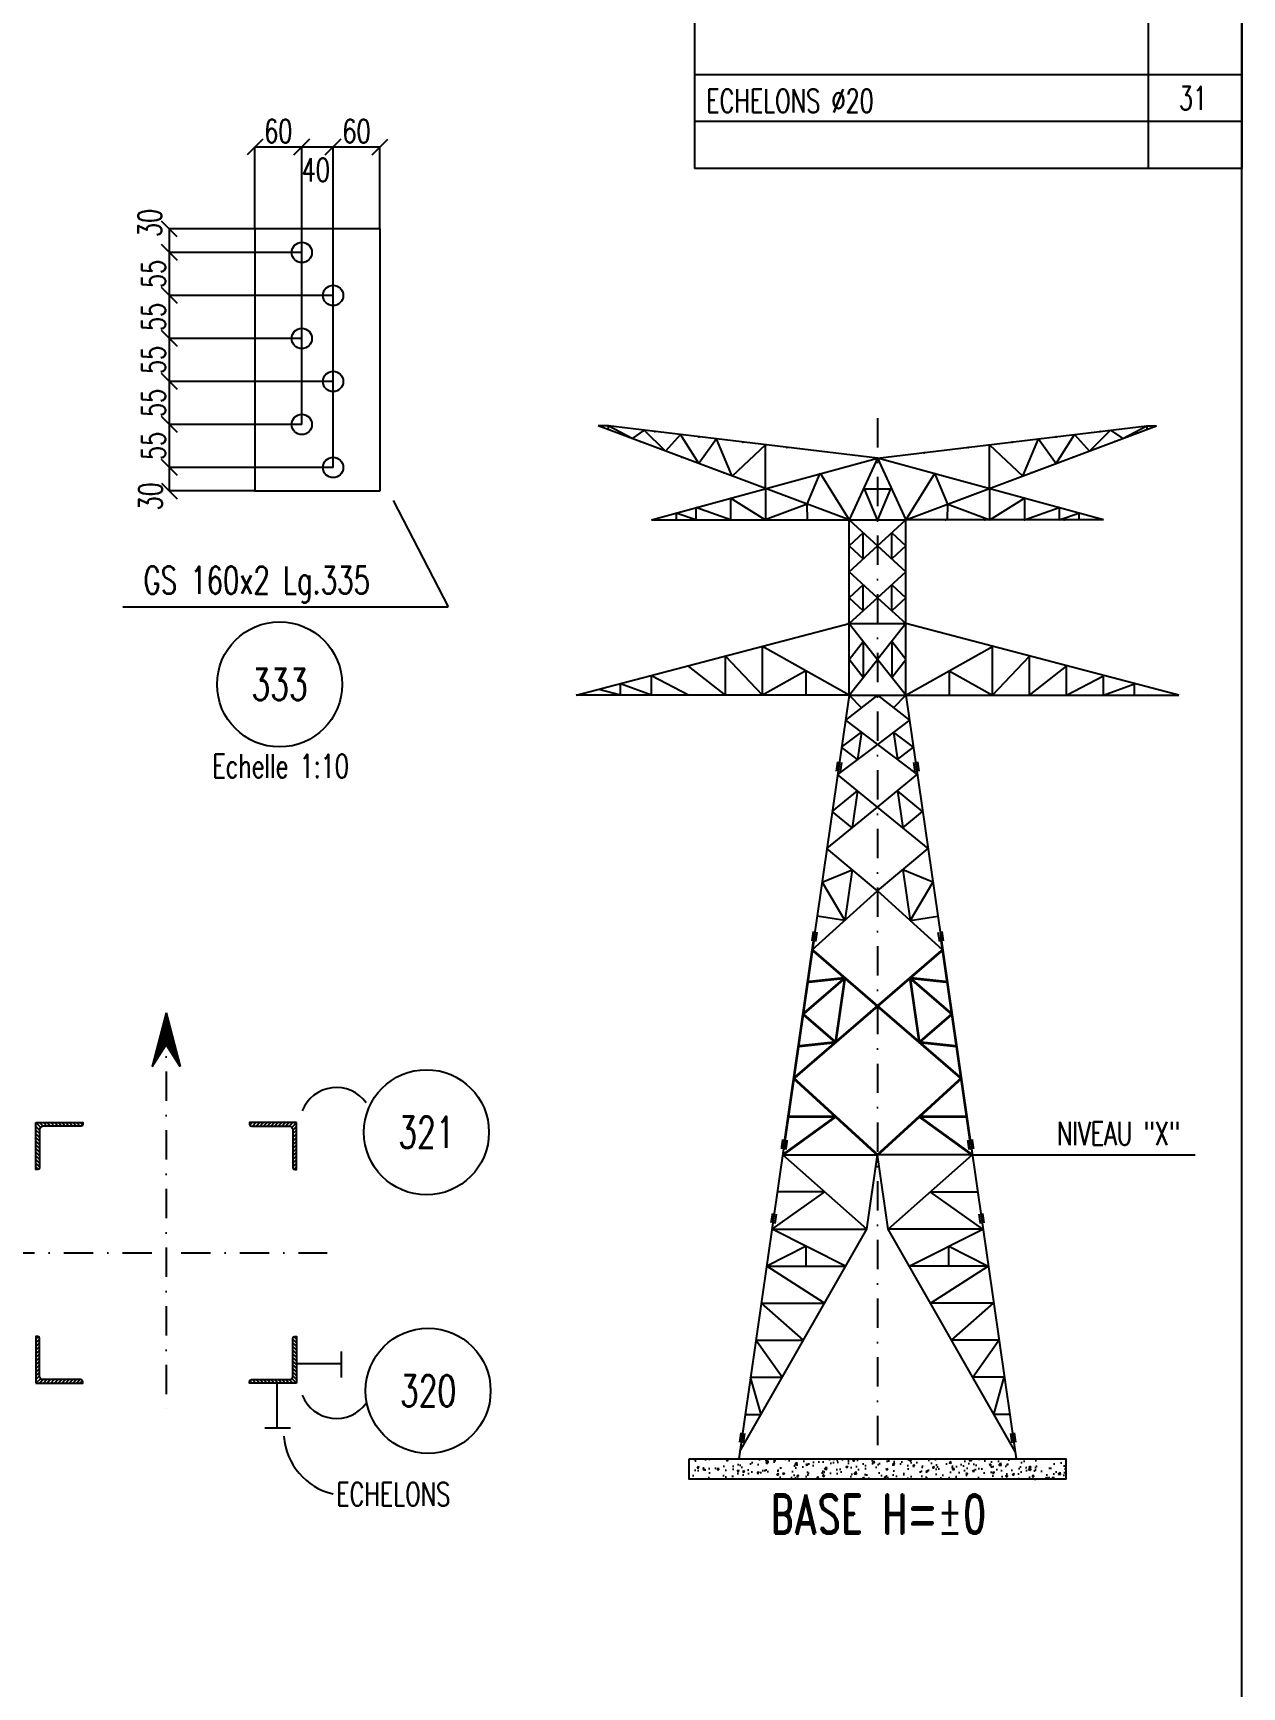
# Model space of a CAD drawing. Extents: x 142141 to 158361, y -119247 to -107767.
# Drawn here: x 155269 to 158361, y -116094 to -111864 of the extents above; entities that cross this region are included whole.
import ezdxf
from ezdxf.enums import TextEntityAlignment as Align

# ---------------------------------------------------------------- set-up
doc = ezdxf.new("R2010")
doc.units = 0
doc.header["$LTSCALE"] = 150
doc.header["$MEASUREMENT"] = 0
doc.linetypes.add('DASHDOT', pattern=[1, 0.5, -0.25, 0, -0.25])
doc.layers.get('0').update_dxf_attribs({"linetype": 'CONTINUOUS'})
for name, color, linetype in [('BOLLINI_1', 7, 'CONTINUOUS'), ('FORI', 2, 'CONTINUOUS'), ('LINEE_PIASTRE', 2, 'CONTINUOUS'), ('LM', 7, 'CONTINUOUS'), ('LP', 3, 'CONTINUOUS'), ('LS', 7, 'CONTINUOUS'), ('MZ', 6, 'DASHDOT'), ('PIASTRE', 5, 'CONTINUOUS')]:
    doc.layers.add(name, color=color, linetype=linetype)
doc.styles.add('QUOTE', font='ROMANS8.SHX', dxfattribs={"width": 0.7})
doc.styles.add('RD', font='ROMAND8.SHX', dxfattribs={"width": 0.7})
doc.styles.add('RQL', font='ROMANS8.SHX', dxfattribs={"width": 0.7})
doc.styles.add('RS', font='ROMANS8.shx', dxfattribs={"width": 0.7})
doc.styles.get("Standard").update_dxf_attribs({"font": 'ROMANS8.SHX', "width": 0.7})
doc.dimstyles.new('TRATTO', dxfattribs={"dimscale": 0, "dimtxt": 60, "dimasz": 40, "dimexe": 0, "dimexo": 0, "dimgap": 10, "dimtad": 1, "dimrnd": 0.5, "dimdsep": 46, "dimtxsty": 'RS', "dimblk1": 'OBLIQUE', "dimblk2": 'OBLIQUE', "dimsah": 1, "dimcen": 0.09, "dimclrd": 2, "dimclre": 2, "dimclrt": 7, "dimadec": 0, "dimazin": 0, "dimtfac": 1, "dimtix": 1, "dimtmove": 2, "dimatfit": 3, "dimfxl": 1, "dimtolj": 1, "dimtzin": 0, "dimarcsym": 0})

# ---------------------------------------------------------------- blocks, each defined once
blk = doc.blocks.new('*X18')
at = {"color": 0}
for p, q in [((117084.5, -38783), (117089.4, -38778.2)), ((117084.5, -38790.1), (117091.5, -38783.1)), ((117084.5, -38797.2), (117091.5, -38790.2)), ((117084.5, -38804.3), (117091.5, -38797.3)), ((117084.5, -38811.3), (117091.5, -38804.3)), ((117084.5, -38818.4), (117091.5, -38811.4)), ((117084.5, -38825.5), (117091.5, -38818.5)), ((117084.5, -38832.5), (117091.5, -38825.5)), ((117084.5, -38839.6), (117091.5, -38832.6)), ((117084.5, -38846.7), (117091.5, -38839.7)), ((117084.5, -38853.8), (117091.5, -38846.8)), ((117084.5, -38860.8), (117091.5, -38853.8)), ((117084.5, -38867.9), (117093.6, -38858.8)), ((117091.6, -38867.9), (117098.6, -38860.9)), ((117098.7, -38867.9), (117105.7, -38860.9)), ((117105.7, -38867.9), (117112.7, -38860.9)), ((117112.8, -38867.9), (117119.8, -38860.9)), ((117119.9, -38867.9), (117126.9, -38860.9)), ((117126.9, -38867.9), (117133.9, -38860.9)), ((117134, -38867.9), (117141, -38860.9)), ((117141.1, -38867.9), (117148.1, -38860.9)), ((117148.2, -38867.9), (117155.2, -38860.9)), ((117155.2, -38867.9), (117162.2, -38860.9)), ((117162.3, -38867.9), (117169.3, -38860.9)), ((117169.4, -38867.9), (117174.2, -38863))]:
    blk.add_line(p, q, dxfattribs=at)
blk = doc.blocks.new('xxx')
blk.add_circle((0, 0), 8)
at = {"color": 3, "style": 'RQL', "width": 0.7}
blk.add_attdef('POS', text='', height=4, dxfattribs=at).set_placement((0, 0), align=Align.MIDDLE)
at = {"style": 'RQL', "width": 0.7, "flags": 1}
for tag, p in [('POS1', (-0.39, -5.42)), ('TIPO', (-0.39, -8.66))]:
    blk.add_attdef(tag, p, '', height=2, dxfattribs=at)
blk = doc.blocks.new('MRKR_98')
blk.add_point((0, 0))
at = {"color": 7, "style": 'QUOTE', "width": 0.5, "flags": 1}
for tag, p in [('TI', (3.7, 6.8)), ('NFORI', (3.7, 5.3)), ('AUX2', (3.7, 4.9)), ('FAM', (3.7, 4.5)), ('AUX1', (3.7, 4.2)), ('COMMESSA', (3.7, 3.8)), ('SPESSORE', (3.7, 2.5)), ('SV', (3.7, 1.8)), ('QUA', (3.7, 1.1)), ('DI_S', (3.7, 6.4)), ('D_S', (3.7, 6)), ('E_S', (3.7, 5.7)), ('MD', (3.7, 3.5)), ('MP', (3.7, 3.2)), ('LARGHEZZA', (3.7, 2.8)), ('NP', (3.7, 2.1)), ('PESO', (3.7, 1.4)), ('LUN', (3.7, 0.8)), ('PROF', (3.7, 0.4)), ('POS', (3.7, 0.1))]:
    blk.add_attdef(tag, p, '', height=0.2, dxfattribs=at)
at = {"color": 7, "flags": 1}
for tag, p in [('LAV1', (5.3, 6.9)), ('LAV2', (5.3, 6.5)), ('LAV3', (5.3, 6.2)), ('LAV4', (5.3, 5.9)), ('LAV5', (5.3, 5.5)), ('LAV6', (5.3, 5.2)), ('LAV7', (5.3, 4.9)), ('LAV8', (5.3, 4.5)), ('LAV9', (5.3, 4.2)), ('LAV10', (5.3, 3.9))]:
    blk.add_attdef(tag, p, '', height=0.2, dxfattribs=at)
blk = doc.blocks.new('16')
blk.add_circle((0, 0), 1)
blk = doc.blocks.new('_OBLIQUE')
at = {"color": 0, "linetype": 'ByBlock'}
blk.add_line((-0.5, -0.5), (0.5, 0.5), dxfattribs=at)
blk = doc.blocks.new('*D173')
at = {"layer": 'LS', "color": 2, "lineweight": -2, "transparency": 16777216}
for p, q in [((155836, -112365), (155836, -112155)), ((155836, -112155), (155956, -112155)), ((155956, -112865), (155956, -112155))]:
    blk.add_line(p, q, dxfattribs=at)
at = {"layer": 'LS', "color": 2, "lineweight": -2, "transparency": 16777216, "xscale": 40, "yscale": 40, "zscale": 40, "rotation": 180}
blk.add_blockref('_OBLIQUE', (155836, -112155), dxfattribs=at)
at = {"layer": 'LS', "color": 2, "lineweight": -2, "transparency": 16777216, "xscale": 40, "yscale": 40, "zscale": 40}
blk.add_blockref('_OBLIQUE', (155956, -112155), dxfattribs=at)
at = {"layer": 'LS', "color": 7, "transparency": 16777216, "insert": (155896, -112115), "char_height": 60, "attachment_point": 5, "style": 'RS'}
blk.add_mtext('\\A1;60', dxfattribs=at)
blk = doc.blocks.new('*D174')
at = {"layer": 'LS', "color": 2, "lineweight": -2, "transparency": 16777216}
for p, q in [((155956, -112425), (155956, -112155)), ((155956, -112155), (156036, -112155)), ((156036, -112975), (156036, -112155))]:
    blk.add_line(p, q, dxfattribs=at)
at = {"layer": 'LS', "color": 2, "lineweight": -2, "transparency": 16777216, "xscale": 40, "yscale": 40, "zscale": 40, "rotation": 180}
blk.add_blockref('_OBLIQUE', (155956, -112155), dxfattribs=at)
at = {"layer": 'LS', "color": 2, "lineweight": -2, "transparency": 16777216, "xscale": 40, "yscale": 40, "zscale": 40}
blk.add_blockref('_OBLIQUE', (156036, -112155), dxfattribs=at)
at = {"layer": 'LS', "color": 7, "transparency": 16777216, "insert": (155991.8, -112213.7), "char_height": 60, "attachment_point": 5, "style": 'RS'}
blk.add_mtext('\\A1;40', dxfattribs=at)
blk = doc.blocks.new('*D175')
at = {"layer": 'LS', "color": 2, "lineweight": -2, "transparency": 16777216}
for p, q in [((156036, -112535), (156036, -112155)), ((156036, -112155), (156156, -112155)), ((156156, -112365), (156156, -112155))]:
    blk.add_line(p, q, dxfattribs=at)
at = {"layer": 'LS', "color": 2, "lineweight": -2, "transparency": 16777216, "xscale": 40, "yscale": 40, "zscale": 40, "rotation": 180}
blk.add_blockref('_OBLIQUE', (156036, -112155), dxfattribs=at)
at = {"layer": 'LS', "color": 2, "lineweight": -2, "transparency": 16777216, "xscale": 40, "yscale": 40, "zscale": 40}
blk.add_blockref('_OBLIQUE', (156156, -112155), dxfattribs=at)
at = {"layer": 'LS', "color": 7, "transparency": 16777216, "insert": (156096, -112115), "char_height": 60, "attachment_point": 5, "style": 'RS'}
blk.add_mtext('\\A1;60', dxfattribs=at)
blk = doc.blocks.new('*D176')
at = {"layer": 'LS', "color": 2, "lineweight": -2, "transparency": 16777216}
for p, q in [((156036, -112975), (155617.2, -112975)), ((155617.2, -113035), (155617.2, -112975)), ((155836, -113035), (155617.2, -113035))]:
    blk.add_line(p, q, dxfattribs=at)
at = {"layer": 'LS', "color": 2, "lineweight": -2, "transparency": 16777216, "xscale": 40, "yscale": 40, "zscale": 40}
for p, rotation in [((155617.2, -112975), 90), ((155617.2, -113035), 270)]:
    blk.add_blockref('_OBLIQUE', p, dxfattribs=dict(at, rotation=rotation))
at = {"layer": 'LS', "color": 7, "transparency": 16777216, "insert": (155569, -113048.9), "char_height": 60, "attachment_point": 5, "rotation": 90, "style": 'RS'}
blk.add_mtext('\\A1;30', dxfattribs=at)
blk = doc.blocks.new('*D177')
at = {"layer": 'LS', "color": 2, "lineweight": -2, "transparency": 16777216}
for p, q in [((155956, -112865), (155617.2, -112865)), ((155617.2, -112975), (155617.2, -112865)), ((156036, -112975), (155617.2, -112975))]:
    blk.add_line(p, q, dxfattribs=at)
at = {"layer": 'LS', "color": 2, "lineweight": -2, "transparency": 16777216, "xscale": 40, "yscale": 40, "zscale": 40}
for p, rotation in [((155617.2, -112865), 90), ((155617.2, -112975), 270)]:
    blk.add_blockref('_OBLIQUE', p, dxfattribs=dict(at, rotation=rotation))
at = {"layer": 'LS', "color": 7, "transparency": 16777216, "insert": (155577.2, -112920), "char_height": 60, "attachment_point": 5, "rotation": 90, "style": 'RS'}
blk.add_mtext('\\A1;55', dxfattribs=at)
blk = doc.blocks.new('*D178')
at = {"layer": 'LS', "color": 2, "lineweight": -2, "transparency": 16777216}
for p, q in [((156036, -112755), (155617.2, -112755)), ((155617.2, -112865), (155617.2, -112755)), ((155956, -112865), (155617.2, -112865))]:
    blk.add_line(p, q, dxfattribs=at)
at = {"layer": 'LS', "color": 2, "lineweight": -2, "transparency": 16777216, "xscale": 40, "yscale": 40, "zscale": 40}
for p, rotation in [((155617.2, -112755), 90), ((155617.2, -112865), 270)]:
    blk.add_blockref('_OBLIQUE', p, dxfattribs=dict(at, rotation=rotation))
at = {"layer": 'LS', "color": 7, "transparency": 16777216, "insert": (155577.2, -112810), "char_height": 60, "attachment_point": 5, "rotation": 90, "style": 'RS'}
blk.add_mtext('\\A1;55', dxfattribs=at)
blk = doc.blocks.new('*D179')
at = {"layer": 'LS', "color": 2, "lineweight": -2, "transparency": 16777216}
for p, q in [((155956, -112645), (155617.2, -112645)), ((155617.2, -112755), (155617.2, -112645)), ((156036, -112755), (155617.2, -112755))]:
    blk.add_line(p, q, dxfattribs=at)
at = {"layer": 'LS', "color": 2, "lineweight": -2, "transparency": 16777216, "xscale": 40, "yscale": 40, "zscale": 40}
for p, rotation in [((155617.2, -112645), 90), ((155617.2, -112755), 270)]:
    blk.add_blockref('_OBLIQUE', p, dxfattribs=dict(at, rotation=rotation))
at = {"layer": 'LS', "color": 7, "transparency": 16777216, "insert": (155577.2, -112700), "char_height": 60, "attachment_point": 5, "rotation": 90, "style": 'RS'}
blk.add_mtext('\\A1;55', dxfattribs=at)
blk = doc.blocks.new('*D180')
at = {"layer": 'LS', "color": 2, "lineweight": -2, "transparency": 16777216}
for p, q in [((156036, -112535), (155617.2, -112535)), ((155617.2, -112645), (155617.2, -112535)), ((155956, -112645), (155617.2, -112645))]:
    blk.add_line(p, q, dxfattribs=at)
at = {"layer": 'LS', "color": 2, "lineweight": -2, "transparency": 16777216, "xscale": 40, "yscale": 40, "zscale": 40}
for p, rotation in [((155617.2, -112535), 90), ((155617.2, -112645), 270)]:
    blk.add_blockref('_OBLIQUE', p, dxfattribs=dict(at, rotation=rotation))
at = {"layer": 'LS', "color": 7, "transparency": 16777216, "insert": (155577.2, -112590), "char_height": 60, "attachment_point": 5, "rotation": 90, "style": 'RS'}
blk.add_mtext('\\A1;55', dxfattribs=at)
blk = doc.blocks.new('*D181')
at = {"layer": 'LS', "color": 2, "lineweight": -2, "transparency": 16777216}
for p, q in [((155956, -112425), (155617.2, -112425)), ((155617.2, -112535), (155617.2, -112425)), ((156036, -112535), (155617.2, -112535))]:
    blk.add_line(p, q, dxfattribs=at)
at = {"layer": 'LS', "color": 2, "lineweight": -2, "transparency": 16777216, "xscale": 40, "yscale": 40, "zscale": 40}
for p, rotation in [((155617.2, -112425), 90), ((155617.2, -112535), 270)]:
    blk.add_blockref('_OBLIQUE', p, dxfattribs=dict(at, rotation=rotation))
at = {"layer": 'LS', "color": 7, "transparency": 16777216, "insert": (155577.2, -112480), "char_height": 60, "attachment_point": 5, "rotation": 90, "style": 'RS'}
blk.add_mtext('\\A1;55', dxfattribs=at)
blk = doc.blocks.new('*D182')
at = {"layer": 'LS', "color": 2, "lineweight": -2, "transparency": 16777216}
for p, q in [((155836, -112365), (155617.2, -112365)), ((155617.2, -112425), (155617.2, -112365)), ((155956, -112425), (155617.2, -112425))]:
    blk.add_line(p, q, dxfattribs=at)
at = {"layer": 'LS', "color": 2, "lineweight": -2, "transparency": 16777216, "xscale": 40, "yscale": 40, "zscale": 40}
for p, rotation in [((155617.2, -112365), 90), ((155617.2, -112425), 270)]:
    blk.add_blockref('_OBLIQUE', p, dxfattribs=dict(at, rotation=rotation))
at = {"layer": 'LS', "color": 7, "transparency": 16777216, "insert": (155567, -112349.6), "char_height": 60, "attachment_point": 5, "rotation": 90, "style": 'RS'}
blk.add_mtext('\\A1;30', dxfattribs=at)

msp = doc.modelspace()

# ---------------------------------------------------------------- hatches: boundary and pattern name
at = {"layer": 'LS'}
h = msp.add_hatch(dxfattribs=at)
h.set_pattern_fill('AR-CONC', color=3, scale=7.110105, style=0)
h.set_pattern_definition([(50, (134712.064, -120005.85), (50.997955, -4.46174), [5.33258, -58.65837]), (355, (134712.064, -120005.85), (-9.86537, 53.48165), [4.26606, -46.9267]), (100.4514, (134716.314, -120006.22), (41.13263, 49.01988), [4.532, -49.85194]), (46.1842, (134712.064, -119991.63), (75.88196, -11.76858), [7.99887, -87.98755]), (96.6356, (134718.39, -119992.61), (66.4555, 69.2608), [6.798, -74.7779]), (351.1842, (134712.064, -119991.63), (66.45545, 69.26086), [6.3991, -70.39004]), (21, (134719.174, -119995.184), (42.44072, -28.62663), [5.33258, -58.65837]), (326, (134719.174, -119995.184), (17.29998, 51.55893), [4.26606, -46.9267]), (71.4514, (134722.71, -119997.57), (59.74071, 22.93226), [4.532, -49.85194]), (37.5, (134712.064, -120005.849), (0.864579, 23.669104), [0, -46.357888, 0, -47.637706, 0, -47.10445]), (7.5, (134712.064, -120005.85), (18.704522, 28.043089), [0, -27.160603, 0, -45.291372, 0, -17.953016]), (327.5, (134696.209, -120005.849), (37.955338, -1.603675), [0, -17.775264, 0, -55.458822, 0, -73.58959]), (317.5, (134689.1, -120005.85), (41.46515, 7.11757), [0, -23.107843, 0, -36.830346, 0, -52.259275])])
h.paths.add_polyline_path([(157910.244, -115510.653), (156947.058, -115510.653), (156947.058, -115562.479), (157910.244, -115562.479)])

# ---------------------------------------------------------------- linework, layer by layer
at = {"color": 6, "ltscale": 0.01}
for p, q in [((156739.771, -112868.893), (156714.491, -112868.893)), ((157355.971, -113109.053), (156714.491, -112868.893)), ((157428.651, -112951.053), (156739.771, -112868.893)), ((156801.027, -112901.29), (156739.771, -112868.893)), ((156739.771, -112868.893), (156739.771, -112878.357)), ((156832.186, -112879.915), (156801.027, -112901.29)), ((156886.389, -112933.249), (156832.186, -112879.915)), ((156924.601, -112890.937), (156886.389, -112933.249)), ((156971.752, -112965.207), (156924.601, -112890.937)), ((157428.651, -112951.053), (158117.531, -112868.893)), ((157501.331, -113109.053), (158142.811, -112868.893)), ((157885.551, -112965.207), (157932.701, -112890.937)), ((157932.701, -112890.937), (157970.913, -112933.249)), ((157970.913, -112933.249), (158025.116, -112879.915)), ((158025.116, -112879.915), (158056.276, -112901.29)), ((158056.276, -112901.29), (158117.531, -112868.893)), ((158117.531, -112868.893), (158117.531, -112878.357)), ((158117.531, -112868.893), (158142.811, -112868.893)), ((157017.016, -112901.959), (156971.752, -112965.207)), ((157057.114, -112997.165), (157017.016, -112901.959)), ((157142.477, -112917.348), (157057.114, -112997.165)), ((157142.477, -113029.124), (157142.477, -112917.052)), ((157714.826, -113029.124), (157714.826, -112917.052)), ((157714.826, -112917.348), (157800.188, -112997.165)), ((157800.188, -112997.165), (157840.286, -112901.959)), ((157840.286, -112901.959), (157885.551, -112965.207)), ((156850.371, -113109.053), (157428.651, -112951.053)), ((157428.651, -112951.053), (157355.971, -113109.053)), ((158006.931, -113109.053), (157428.651, -112951.053)), ((157428.651, -112951.053), (157501.331, -113109.053)), ((157248.638, -113068.869), (157281.818, -112989.869)), ((157281.818, -112989.869), (157355.971, -113109.053)), ((157575.485, -112989.869), (157501.331, -113109.053)), ((157608.665, -113068.869), (157575.485, -112989.869)), ((157141.304, -113109.053), (157052.611, -113053.185)), ((157052.611, -113053.185), (157052.611, -113109.053)), ((157142.477, -113028.361), (157142.477, -113109.053)), ((157428.651, -113109.053), (157395.471, -113030.053)), ((157395.471, -113030.053), (157461.831, -113030.053)), ((157461.831, -113030.053), (157428.651, -113109.053)), ((157714.826, -113028.361), (157714.826, -113109.053)), ((157715.999, -113109.053), (157804.691, -113053.185)), ((157804.691, -113053.185), (157804.691, -113109.053)), ((156850.371, -113109.053), (157355.971, -113109.053)), ((156913.571, -113091.594), (156913.571, -113109.053)), ((156964.131, -113109.053), (156913.571, -113091.594)), ((157052.611, -113109.053), (156964.131, -113077.627)), ((156964.131, -113077.627), (156964.131, -113109.053)), ((157249.058, -113069.026), (157141.304, -113109.053)), ((157249.224, -113109.053), (157249.058, -113069.026)), ((157249.224, -113109.053), (157249.058, -113069.026)), ((157355.971, -113557.773), (157355.971, -113109.053)), ((157355.971, -113109.053), (157501.331, -113109.053)), ((157355.971, -113109.053), (157501.331, -113241.773)), ((157355.971, -113241.773), (157501.331, -113109.053)), ((157355.971, -113109.053), (157501.331, -113109.053)), ((157501.331, -113557.773), (157501.331, -113109.053)), ((158006.931, -113109.053), (157501.331, -113109.053)), ((157608.078, -113109.053), (157608.245, -113069.026)), ((157608.245, -113069.026), (157715.999, -113109.053)), ((157804.691, -113109.053), (157893.171, -113077.627)), ((157893.171, -113077.627), (157893.171, -113109.053)), ((157893.171, -113109.053), (157943.731, -113091.594)), ((157943.731, -113091.594), (157943.731, -113109.053)), ((157392.311, -113142.233), (157355.971, -113175.413)), ((157392.311, -113142.233), (157355.971, -113175.413)), ((157392.311, -113208.593), (157392.311, -113142.233)), ((157392.311, -113208.593), (157392.311, -113142.233)), ((157464.991, -113142.233), (157501.331, -113175.413)), ((157464.991, -113208.593), (157464.991, -113142.233)), ((157464.991, -113142.233), (157501.331, -113175.413)), ((157464.991, -113208.593), (157464.991, -113142.233)), ((157355.971, -113241.773), (157428.651, -113175.413)), ((157355.971, -113175.413), (157392.311, -113208.593)), ((157501.331, -113241.773), (157428.651, -113175.413)), ((157501.331, -113175.413), (157464.991, -113208.593)), ((157428.651, -113308.133), (157355.971, -113241.773)), ((157392.311, -113274.953), (157355.971, -113308.133)), ((157392.311, -113341.313), (157392.311, -113274.953)), ((157428.651, -113308.133), (157501.331, -113241.773)), ((157464.991, -113274.953), (157501.331, -113308.133)), ((157464.991, -113341.313), (157464.991, -113274.953)), ((157428.651, -113308.133), (157355.971, -113374.493)), ((157355.971, -113308.133), (157392.311, -113341.313)), ((157428.651, -113308.133), (157501.331, -113374.493)), ((157501.331, -113308.133), (157464.991, -113341.313)), ((156657.611, -113557.773), (157355.971, -113374.493)), ((157352.021, -113374.493), (157501.331, -113374.493)), ((157355.971, -113374.493), (157428.651, -113466.133)), ((157501.331, -113374.493), (157428.651, -113466.133)), ((158199.691, -113557.773), (157501.331, -113374.493)), ((157134.771, -113557.773), (157134.771, -113432.809)), ((157355.971, -113557.773), (157134.771, -113432.809)), ((157355.971, -113466.133), (157392.311, -113420.313)), ((157392.311, -113420.313), (157392.311, -113511.953)), ((157501.331, -113466.133), (157464.991, -113420.313)), ((157464.991, -113420.313), (157464.991, -113511.953)), ((157501.331, -113557.773), (157722.531, -113432.809)), ((157722.531, -113557.773), (157722.531, -113432.809)), ((157039.971, -113557.773), (156945.171, -113482.795)), ((157039.971, -113557.773), (157039.971, -113457.802)), ((157134.771, -113557.773), (157039.971, -113457.802)), ((157355.971, -113557.773), (157428.651, -113466.133)), ((157392.311, -113511.953), (157355.971, -113466.133)), ((157501.331, -113557.773), (157428.651, -113466.133)), ((157464.991, -113511.953), (157501.331, -113466.133)), ((157722.531, -113557.773), (157817.331, -113457.802)), ((157817.331, -113557.773), (157817.331, -113457.802)), ((157817.331, -113557.773), (157912.131, -113482.795)), ((157912.131, -113557.773), (157912.131, -113482.795)), ((156771.371, -113557.773), (156771.371, -113528.615)), ((156850.371, -113557.773), (156771.371, -113528.615)), ((156850.371, -113557.773), (156850.371, -113507.787)), ((156945.171, -113557.773), (156850.371, -113507.787)), ((157245.371, -113495.291), (157134.771, -113557.773)), ((157245.371, -113495.291), (157245.371, -113557.773)), ((157611.931, -113495.291), (157722.531, -113557.773)), ((157611.931, -113495.291), (157611.931, -113557.773)), ((157912.131, -113557.773), (158006.931, -113507.787)), ((158006.931, -113557.773), (158006.931, -113507.787)), ((158006.931, -113557.773), (158085.931, -113528.615)), ((158085.931, -113557.773), (158085.931, -113528.615)), ((157355.971, -113557.773), (156657.611, -113557.773)), ((156771.371, -113557.773), (156716.071, -113543.194)), ((157355.971, -113557.773), (157266.977, -114174.313)), ((157428.651, -113557.773), (157346.849, -113620.973)), ((157355.971, -113557.773), (157387.75, -113589.373)), ((157355.971, -113557.773), (157501.331, -113557.773)), ((157428.651, -113557.773), (157510.454, -113620.973)), ((157501.331, -113557.773), (157469.553, -113589.373)), ((157501.331, -113557.773), (157590.326, -114174.313)), ((157501.331, -113557.773), (158199.691, -113557.773)), ((157336.814, -113690.493), (157387.75, -113652.171)), ((157346.849, -113620.973), (157428.651, -113683.37)), ((157387.75, -113652.171), (157377.715, -113721.691)), ((157510.454, -113620.973), (157428.651, -113683.37)), ((157520.489, -113690.493), (157469.553, -113652.171)), ((157469.553, -113652.171), (157479.587, -113721.691)), ((157428.651, -113683.37), (157326.779, -113760.013)), ((157377.715, -113721.691), (157336.814, -113690.493)), ((157428.651, -113683.37), (157530.524, -113760.013)), ((157479.587, -113721.691), (157520.489, -113690.493)), ((157326.499, -113727.79), (157323.054, -113751.654)), ((157336.507, -113729.234), (157333.062, -113753.099)), ((157520.795, -113729.234), (157524.24, -113753.099)), ((157530.804, -113727.79), (157534.248, -113751.654)), ((157428.651, -113844.15), (157326.779, -113760.013)), ((157428.651, -113844.15), (157530.524, -113760.013)), ((157313.095, -113854.813), (157377.715, -113802.081)), ((157377.715, -113802.081), (157364.031, -113896.881)), ((157544.208, -113854.813), (157479.587, -113802.081)), ((157479.587, -113802.081), (157493.271, -113896.881)), ((157299.411, -113949.613), (157428.651, -113844.15)), ((157364.031, -113896.881), (157313.095, -113854.813)), ((157557.891, -113949.613), (157428.651, -113844.15)), ((157493.271, -113896.881), (157544.208, -113854.813)), ((157428.651, -114057.921), (157299.411, -113949.613)), ((157428.651, -114057.921), (157557.891, -113949.613)), ((157286.936, -114036.034), (157364.031, -114003.767)), ((157286.936, -114036.034), (157345.319, -114133.399)), ((157364.031, -114003.767), (157345.319, -114133.399)), ((157570.366, -114036.034), (157493.271, -114003.767)), ((157493.271, -114003.767), (157511.983, -114133.399)), ((157570.366, -114036.034), (157511.983, -114133.399)), ((157261.987, -114208.877), (157428.651, -114057.921)), ((157595.315, -114208.877), (157428.651, -114057.921)), ((157345.319, -114133.399), (157274.462, -114122.456)), ((157511.983, -114133.399), (157582.841, -114122.456)), ((157263.868, -114161.684), (157260.424, -114185.548)), ((157273.877, -114163.128), (157270.432, -114186.992)), ((157583.426, -114163.128), (157586.871, -114186.992)), ((157593.434, -114161.684), (157596.879, -114185.548)), ((157266.977, -114174.313), (157190.269, -114705.734)), ((157190.269, -114705.734), (157074.082, -115510.653)), ((157667.034, -114705.734), (157783.22, -115510.653)), ((157186.291, -114733.293), (157428.651, -114733.293)), ((157401.283, -114922.893), (157186.291, -114733.293)), ((157401.283, -114922.893), (157428.651, -114733.293)), ((157671.012, -114733.293), (157428.651, -114733.293)), ((157456.019, -114922.893), (157428.651, -114733.293)), ((157456.019, -114922.893), (157671.012, -114733.293)), ((157158.923, -114922.893), (157293.787, -114828.093)), ((157158.923, -114922.893), (157293.787, -114828.093)), ((157293.787, -114828.093), (157172.607, -114828.093)), ((157293.787, -114828.093), (157172.607, -114828.093)), ((157698.38, -114922.893), (157563.516, -114828.093)), ((157563.516, -114828.093), (157684.696, -114828.093)), ((157698.38, -114922.893), (157563.516, -114828.093)), ((157563.516, -114828.093), (157684.696, -114828.093)), ((157159.692, -114883.402), (157156.247, -114907.266)), ((157169.7, -114884.846), (157166.255, -114908.71)), ((157687.603, -114884.846), (157691.047, -114908.71)), ((157697.611, -114883.402), (157701.055, -114907.266)), ((157076.819, -115491.693), (157401.283, -114922.893)), ((157158.923, -114922.893), (157401.283, -114922.893)), ((157347.206, -115017.693), (157158.923, -114922.893)), ((157780.483, -115491.693), (157456.019, -114922.893)), ((157698.38, -114922.893), (157456.019, -114922.893)), ((157510.096, -115017.693), (157698.38, -114922.893)), ((157246.222, -114966.848), (157145.239, -115017.693)), ((157246.222, -115017.693), (157246.222, -114966.848)), ((157611.08, -115017.693), (157611.08, -114966.848)), ((157611.08, -114966.848), (157712.064, -115017.693)), ((157293.129, -115112.493), (157145.239, -115017.693)), ((157145.239, -115017.693), (157347.206, -115017.693)), ((157712.064, -115017.693), (157510.096, -115017.693)), ((157564.174, -115112.493), (157712.064, -115017.693)), ((157239.051, -115207.293), (157131.555, -115112.493)), ((157131.555, -115112.493), (157293.129, -115112.493)), ((157725.748, -115112.493), (157564.174, -115112.493)), ((157618.251, -115207.293), (157725.748, -115112.493)), ((157184.974, -115302.093), (157117.871, -115207.293)), ((157117.871, -115207.293), (157239.051, -115207.293)), ((157739.432, -115207.293), (157618.251, -115207.293)), ((157672.329, -115302.093), (157739.432, -115207.293)), ((157130.896, -115396.893), (157104.187, -115302.093)), ((157104.187, -115302.093), (157184.974, -115302.093)), ((157753.116, -115302.093), (157672.329, -115302.093)), ((157726.406, -115396.893), (157753.116, -115302.093)), ((157090.503, -115396.893), (157130.896, -115396.893)), ((157766.799, -115396.893), (157726.406, -115396.893)), ((157078.76, -115444.081), (157075.316, -115467.946)), ((157088.769, -115445.526), (157085.324, -115469.39)), ((157768.534, -115445.526), (157771.979, -115469.39)), ((157778.542, -115444.081), (157781.987, -115467.946))]:
    msp.add_line(p, q, dxfattribs=at)
at = {"color": 3}
for p, q in [((157187.06, -114693.802), (157183.615, -114717.666)), ((157197.068, -114695.246), (157193.623, -114719.11)), ((157660.235, -114695.246), (157663.679, -114719.11)), ((157670.243, -114693.802), (157673.688, -114717.666))]:
    msp.add_line(p, q, dxfattribs=at)
at = {"color": 3, "const_width": 6.667}
for points in [[(157266.977, -114174.313), (157190.269, -114705.734)], [(157261.987, -114208.877), (157428.651, -114352.725)], [(157595.315, -114208.877), (157428.651, -114352.725)], [(157590.326, -114174.313), (157667.034, -114705.734)], [(157345.319, -114280.801), (157238.269, -114373.197)], [(157250.128, -114291.037), (157345.319, -114280.801)], [(157345.319, -114280.801), (157321.601, -114445.121)], [(157607.174, -114291.037), (157511.983, -114280.801)], [(157511.983, -114280.801), (157619.034, -114373.197)], [(157511.983, -114280.801), (157535.702, -114445.121)], [(157428.651, -114352.725), (157214.55, -114537.517)], [(157238.269, -114373.197), (157321.601, -114445.121)], [(157428.651, -114352.725), (157642.753, -114537.517)], [(157619.034, -114373.197), (157535.702, -114445.121)], [(157321.601, -114445.121), (157226.409, -114455.357)], [(157535.702, -114445.121), (157630.893, -114455.357)], [(157214.55, -114537.517), (157428.651, -114733.293)], [(157642.753, -114537.517), (157428.651, -114733.293)], [(157186.291, -114733.293), (157321.601, -114635.405)], [(157321.601, -114635.405), (157200.42, -114635.405)], [(157671.012, -114733.293), (157535.702, -114635.405)], [(157535.702, -114635.405), (157656.882, -114635.405)], [(157187.06, -114693.802), (157183.615, -114717.666)], [(157197.068, -114695.246), (157193.623, -114719.11)], [(157660.235, -114695.246), (157663.679, -114719.11)], [(157670.243, -114693.802), (157673.688, -114717.666)]]:
    msp.add_lwpolyline(points, dxfattribs=at)
at = {"color": 6, "ltscale": 0.01}
for points in [[(157186.291, -114733.293), (157428.651, -114733.293)], [(157671.012, -114733.293), (157428.651, -114733.293)]]:
    msp.add_lwpolyline(points, dxfattribs=at)
for p in [(156858.798, -112882.586), (156971.505, -112896.279), (156971.505, -112896.279), (156971.505, -112896.279), (156971.505, -112896.279), (157885.798, -112896.279), (157885.798, -112896.279), (157998.505, -112882.586), (156821.405, -112908.919), (157084.211, -112909.973), (157084.211, -112909.973), (157084.211, -112909.973), (157084.211, -112909.973), (157196.918, -112923.666), (157547.678, -112937.359), (157660.385, -112923.666), (157773.091, -112909.973), (157773.091, -112909.973), (158035.898, -112908.919), (156928.318, -112948.946), (156928.318, -112948.946), (157928.985, -112948.946), (157035.231, -112988.973), (157035.231, -112988.973), (157822.071, -112988.973), (157602.451, -113109.053), (157608.245, -113069.026), (157703.571, -113109.053), (157804.691, -113109.053), (157892.539, -113077.453), (157905.811, -113109.053)]:
    msp.add_point(p, dxfattribs=at)
at = {"layer": 'LINEE_PIASTRE'}
for p, q in [((155836.044, -112365.032), (155836.044, -113035.032)), ((156156.044, -112365.032), (155836.044, -112365.032)), ((156156.044, -113035.032), (156156.044, -112365.032)), ((155836.044, -113035.032), (156156.044, -113035.032))]:
    msp.add_line(p, q, dxfattribs=at)
at = {"layer": 'LM'}
for p, q in [((155942.538, -115267.053), (156057.131, -115267.053)), ((155892.198, -115317.393), (155892.198, -115431.986))]:
    msp.add_line(p, q, dxfattribs=at)
at = {"layer": 'LP'}
for p, q in [((156960.931, -109934.524), (156960.931, -112210.322)), ((158360.931, -109934.524), (158360.931, -112210.322))]:
    msp.add_line(p, q, dxfattribs=at)
at = {"layer": 'LS', "color": 3}
for p, q in [((158120.66, -110290.524), (158120.66, -112210.322)), ((158120.66, -110290.524), (158120.66, -112210.322)), ((158360.931, -112210.322), (156960.931, -112210.322))]:
    msp.add_line(p, q, dxfattribs=at)
at = {"layer": 'LS', "color": 6}
for p, q in [((158360.931, -111970.356), (156960.931, -111970.356)), ((158360.931, -111970.356), (156960.931, -111970.356)), ((158360.931, -111970.356), (156960.931, -111970.356)), ((158360.931, -112090.339), (156960.931, -112090.339)), ((155498.273, -113331.435), (156330.542, -113331.435)), ((155609.223, -114369.729), (155573.336, -114507.022)), ((155609.223, -114369.729), (155645.11, -114507.022)), ((155609.223, -114379.851), (155577.822, -114499.983)), ((155609.223, -114389.974), (155582.308, -114492.945)), ((155609.223, -114400.097), (155586.794, -114485.906)), ((155609.223, -114410.22), (155591.28, -114478.867)), ((155609.223, -114420.343), (155595.766, -114471.828)), ((155609.223, -114379.851), (155640.624, -114499.983)), ((155609.223, -114389.974), (155636.138, -114492.945)), ((155609.223, -114400.097), (155631.652, -114485.906)), ((155609.223, -114410.22), (155627.166, -114478.867)), ((155609.223, -114420.343), (155622.681, -114471.828)), ((155573.336, -114507.022), (155609.223, -114450.712)), ((155609.223, -114430.466), (155600.251, -114464.79)), ((155609.223, -114440.589), (155604.737, -114457.751)), ((155609.223, -114440.589), (155604.737, -114457.751)), ((155609.223, -114430.466), (155618.195, -114464.79)), ((155609.223, -114440.589), (155613.709, -114457.751)), ((155609.223, -114440.589), (155613.709, -114457.751)), ((155645.11, -114507.022), (155609.223, -114450.712)), ((155645.963, -114508.361), (155609.223, -114450.712)), ((157671.012, -114733.293), (158241.649, -114733.293))]:
    msp.add_line(p, q, dxfattribs=at)
at = {"layer": 'LS', "color": 0}
for p, q in [((156057.131, -115302.373), (156057.131, -115235.887)), ((155927.519, -115431.986), (155861.033, -115431.986))]:
    msp.add_line(p, q, dxfattribs=at)
at = {"layer": 'LS', "color": 8}
msp.add_lwpolyline([(142140.931, -107766.591), (142140.931, -119246.591), (154860.931, -119246.591), (154860.931, -117646.591), (158360.931, -117646.591), (158360.931, -107766.591), (142140.931, -107766.591)], close=True, dxfattribs=at)
at = {"layer": 'LS', "color": 6}
msp.add_lwpolyline([(156189.346, -113059.57), (156330.542, -113331.435)], dxfattribs=at)
for points in [[(155275.89, -114650.763), (155395.89, -114650.763), (155395.89, -114655.429, -0.41421356), (155391.223, -114660.096), (155294.556, -114660.096, 0.41421356), (155285.223, -114669.429), (155285.223, -114766.096, -0.41421356), (155280.556, -114770.763), (155275.89, -114770.763)], [(155942.556, -114650.763), (155822.556, -114650.763), (155822.556, -114655.429, 0.41421356), (155827.223, -114660.096), (155923.89, -114660.096, -0.41421356), (155933.223, -114669.429), (155933.223, -114766.096, 0.41421356), (155937.89, -114770.763), (155942.556, -114770.763)], [(155275.89, -115317.393), (155395.89, -115317.393), (155395.89, -115312.727, 0.41421356), (155391.223, -115308.06), (155294.556, -115308.06, -0.41421356), (155285.223, -115298.727), (155285.223, -115202.06, 0.41421356), (155280.556, -115197.393), (155275.89, -115197.393)], [(155942.556, -115317.393), (155822.556, -115317.393), (155822.556, -115312.727, -0.41421356), (155827.223, -115308.06), (155923.89, -115308.06, 0.41421356), (155933.223, -115298.727), (155933.223, -115202.06, -0.41421356), (155937.89, -115197.393), (155942.556, -115197.393)]]:
    msp.add_lwpolyline(points, format="xyb", close=True, dxfattribs=at)
at = {"layer": 'LS', "color": 3}
msp.add_lwpolyline([(156947.058, -115510.653), (157910.244, -115510.653), (157910.244, -115562.479), (156947.058, -115562.479)], close=True, dxfattribs=at)
at = {"layer": 'LS', "color": 6}
for centre, radius, start, end in [((156044.473, -114654.64), 93.834, 35.406524, 158.449598), ((156044.473, -115313.515), 93.834, 201.550402, 324.593476), ((156072.497, -115441.656), 162.704, 183.979904, 257.138908)]:
    msp.add_arc(centre, radius, start, end, dxfattribs=at)
at = {"layer": 'MZ'}
for p, q in [((157428.651, -112848.776), (157428.651, -115510.653)), ((155609.223, -114369.729), (155609.223, -115397.575)), ((155197.425, -114984.078), (156021.021, -114984.078))]:
    msp.add_line(p, q, dxfattribs=at)

# ---------------------------------------------------------------- block references
at = {"layer": 'BOLLINI_1'}
for p, xscale, yscale, zscale, values in [((155899.251, -113529.789), 20, 20, 20, {'POS': '333'}), ((156274.794, -114675.348), 19.99950000006855, 19.99950000006855, 19.99950000006855, {'POS': '321'}), ((156279.059, -115336.671), 19.99950000006855, 19.99950000006855, 19.99950000006855, {'POS': '320'})]:
    msp.add_blockref('xxx', p, dxfattribs=dict(at, xscale=xscale, yscale=yscale, zscale=zscale)).add_auto_attribs(values)
at = {"layer": 'FORI', "xscale": 26, "yscale": 26, "zscale": 26, "rotation": 171.8338607009999}
for p in [(155956.044, -112425.032), (156036.044, -112535.032), (155956.044, -112645.032), (156036.044, -112755.032), (155956.044, -112865.032), (156036.044, -112975.032)]:
    msp.add_blockref('16', p, dxfattribs=at)
at = {"layer": 'LS', "color": 6, "yscale": 1.333333333333, "zscale": 1.333333333333, "rotation": 180}
for p, xscale in [((-836.779, -166474.61), -1.333333333333), ((312055.225, -166474.61), 1.333333333333)]:
    msp.add_blockref('*X18', p, dxfattribs=dict(at, xscale=xscale))
at = {"layer": 'LS', "color": 6, "yscale": 1.333333333333, "zscale": 1.333333333333}
for p, xscale in [((-836.779, -63493.546), 1.333333333333), ((312055.225, -63493.546), -1.333333333333)]:
    msp.add_blockref('*X18', p, dxfattribs=dict(at, xscale=xscale))
at = {"layer": 'PIASTRE'}
ref = msp.add_blockref('MRKR_98', (155836.044, -113035.032), dxfattribs=dict(at, xscale=2, yscale=2, zscale=2))
ref.add_attrib('PROF', 'GS 160x2 Lg.335', (155550.83, -113298.16), dxfattribs={"layer": '0', "color": 2, "height": 70, "style": 'QUOTE', "width": 0.7})

# ---------------------------------------------------------------- texts
at = {"color": 7, "style": 'RS', "width": 0.7}
for s, p in [('NIVEAU "X"', (157887.893, -114708.475)), ('ECHELONS', (156044.204, -115631.034))]:
    msp.add_text(s, height=60, dxfattribs=at).set_placement(p)
at = {"layer": 'LS', "color": 7, "style": 'RS', "width": 0.7}
for s, height, p in [('ECHELONS %%C20', 59.9916, (156990.662, -112067.06)), ('Echelle 1:10', 60, (155727.292, -113768.7))]:
    msp.add_text(s, height=height, dxfattribs=at).set_placement(p)
msp.add_text('31', height=59.9916, dxfattribs=at).set_placement((158271.654, -112060.326), align=Align.RIGHT)
at = {"layer": 'LS', "color": 3, "insert": (157431.049, -115651.843), "char_height": 100, "attachment_point": 5, "style": 'RD'}
msp.add_mtext('BASE H=%%P0', dxfattribs=at)

# ---------------------------------------------------------------- dimensions: what is measured, and where the dimension line sits
at = {"layer": 'LS'}
for base, p1, p2, picture, middle in [((155956.044, -112154.976), (155836.044, -112365.032), (155956.044, -112865.032), '*D173', (155896.044, -112114.976)), ((156156.044, -112154.976), (156036.044, -112535.032), (156156.044, -112365.032), '*D175', (156096.044, -112114.976))]:
    dim = msp.add_linear_dim(base=base, p1=p1, p2=p2, text='60', dimstyle='TRATTO', override={"dimscale": 1}, dxfattribs=at)
    dim.commit()
    dim.dimension.update_dxf_attribs({"geometry": picture, "text_midpoint": middle})
dim = msp.add_linear_dim(base=(156036.044, -112154.976), p1=(155956.044, -112425.032), p2=(156036.044, -112975.032), text='40', dimstyle='TRATTO', override={"dimscale": 1}, dxfattribs=at)
dim.commit()
dim.dimension.update_dxf_attribs({"geometry": '*D174', "text_midpoint": (155991.829, -112213.668), "dimtype": 160})
for base, p1, p2, picture, middle in [((155617.229, -112365.032), (155956.044, -112425.032), (155836.044, -112365.032), '*D182', (155567.039, -112349.62)), ((155617.229, -112975.032), (155836.044, -113035.032), (156036.044, -112975.032), '*D176', (155569.018, -113048.912))]:
    dim = msp.add_linear_dim(base=base, p1=p1, p2=p2, angle=90, text='30', dimstyle='TRATTO', override={"dimscale": 1}, dxfattribs=at)
    dim.commit()
    dim.dimension.update_dxf_attribs({"geometry": picture, "text_midpoint": middle, "dimtype": 160})
for base, p1, p2, picture, middle in [((155617.229, -112425.032), (156036.044, -112535.032), (155956.044, -112425.032), '*D181', (155577.229, -112480.032)), ((155617.229, -112535.032), (155956.044, -112645.032), (156036.044, -112535.032), '*D180', (155577.229, -112590.032)), ((155617.229, -112645.032), (156036.044, -112755.032), (155956.044, -112645.032), '*D179', (155577.229, -112700.032)), ((155617.229, -112755.032), (155956.044, -112865.032), (156036.044, -112755.032), '*D178', (155577.229, -112810.032)), ((155617.229, -112865.032), (156036.044, -112975.032), (155956.044, -112865.032), '*D177', (155577.229, -112920.032))]:
    dim = msp.add_linear_dim(base=base, p1=p1, p2=p2, angle=90, text='55', dimstyle='TRATTO', override={"dimscale": 1}, dxfattribs=at)
    dim.commit()
    dim.dimension.update_dxf_attribs({"geometry": picture, "text_midpoint": middle})

doc.saveas('drawing.dxf')
